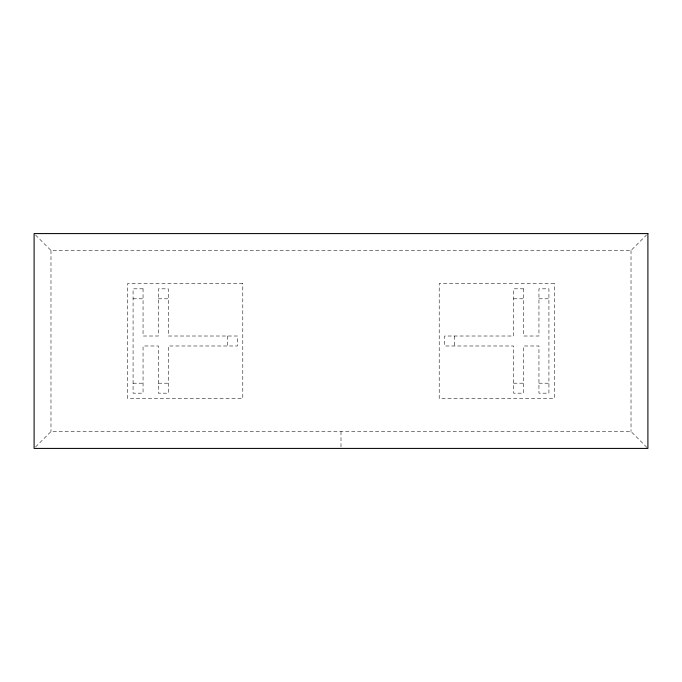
<?xml version="1.0" encoding="UTF-8"?>
<svg xmlns="http://www.w3.org/2000/svg" width="682" height="682" viewBox="0 0 682 682"><rect width="100%" height="100%" fill="white"/><g stroke="black" fill="none" stroke-linecap="round" stroke-linejoin="round"><path stroke-width="0.51" stroke-dasharray="3.41 2.56" d="M35.566 446.949L50.98 431.536L631.021 431.536L647.167 447.682M35.566 235.051L50.98 250.465L631.021 250.465L646.434 235.051M133.075 298.801L143.05 298.801M158.395 298.801L168.369 298.801M513.631 298.801L523.606 298.801M538.951 298.801L548.925 298.801M133.075 383.199L143.05 383.199M158.395 383.199L168.369 383.199M513.631 383.199L523.606 383.199M538.951 383.199L548.925 383.199M631.021 250.465L631.021 431.536M454.553 336.013L454.553 345.987M341 431.536L341 447.358M227.447 336.013L227.447 345.987M50.98 250.465L50.98 431.536M242.792 283.456L127.705 283.456L127.705 398.544L242.792 398.544L242.792 283.456M554.296 283.456L439.208 283.456L439.208 398.544L554.296 398.544L554.296 283.456M143.05 288.827L133.075 288.827L133.075 393.173L143.05 393.173L143.05 345.987L158.395 345.987L158.395 393.173L168.369 393.173L168.369 345.987L237.421 345.987L237.421 336.013L168.369 336.013L168.369 288.827L158.395 288.827L158.395 336.013L143.05 336.013L143.05 288.827M523.606 288.827L513.631 288.827L513.631 336.013L444.579 336.013L444.579 345.987L513.631 345.987L513.631 393.173L523.606 393.173L523.606 345.987L538.951 345.987L538.951 393.173L548.925 393.173L548.925 288.827L538.951 288.827L538.951 336.013L523.606 336.013L523.606 288.827"/><path stroke-width="1.02" d="M647.9 233.585L34.1 233.585L34.1 448.415L647.9 448.415L647.9 233.585"/></g></svg>
